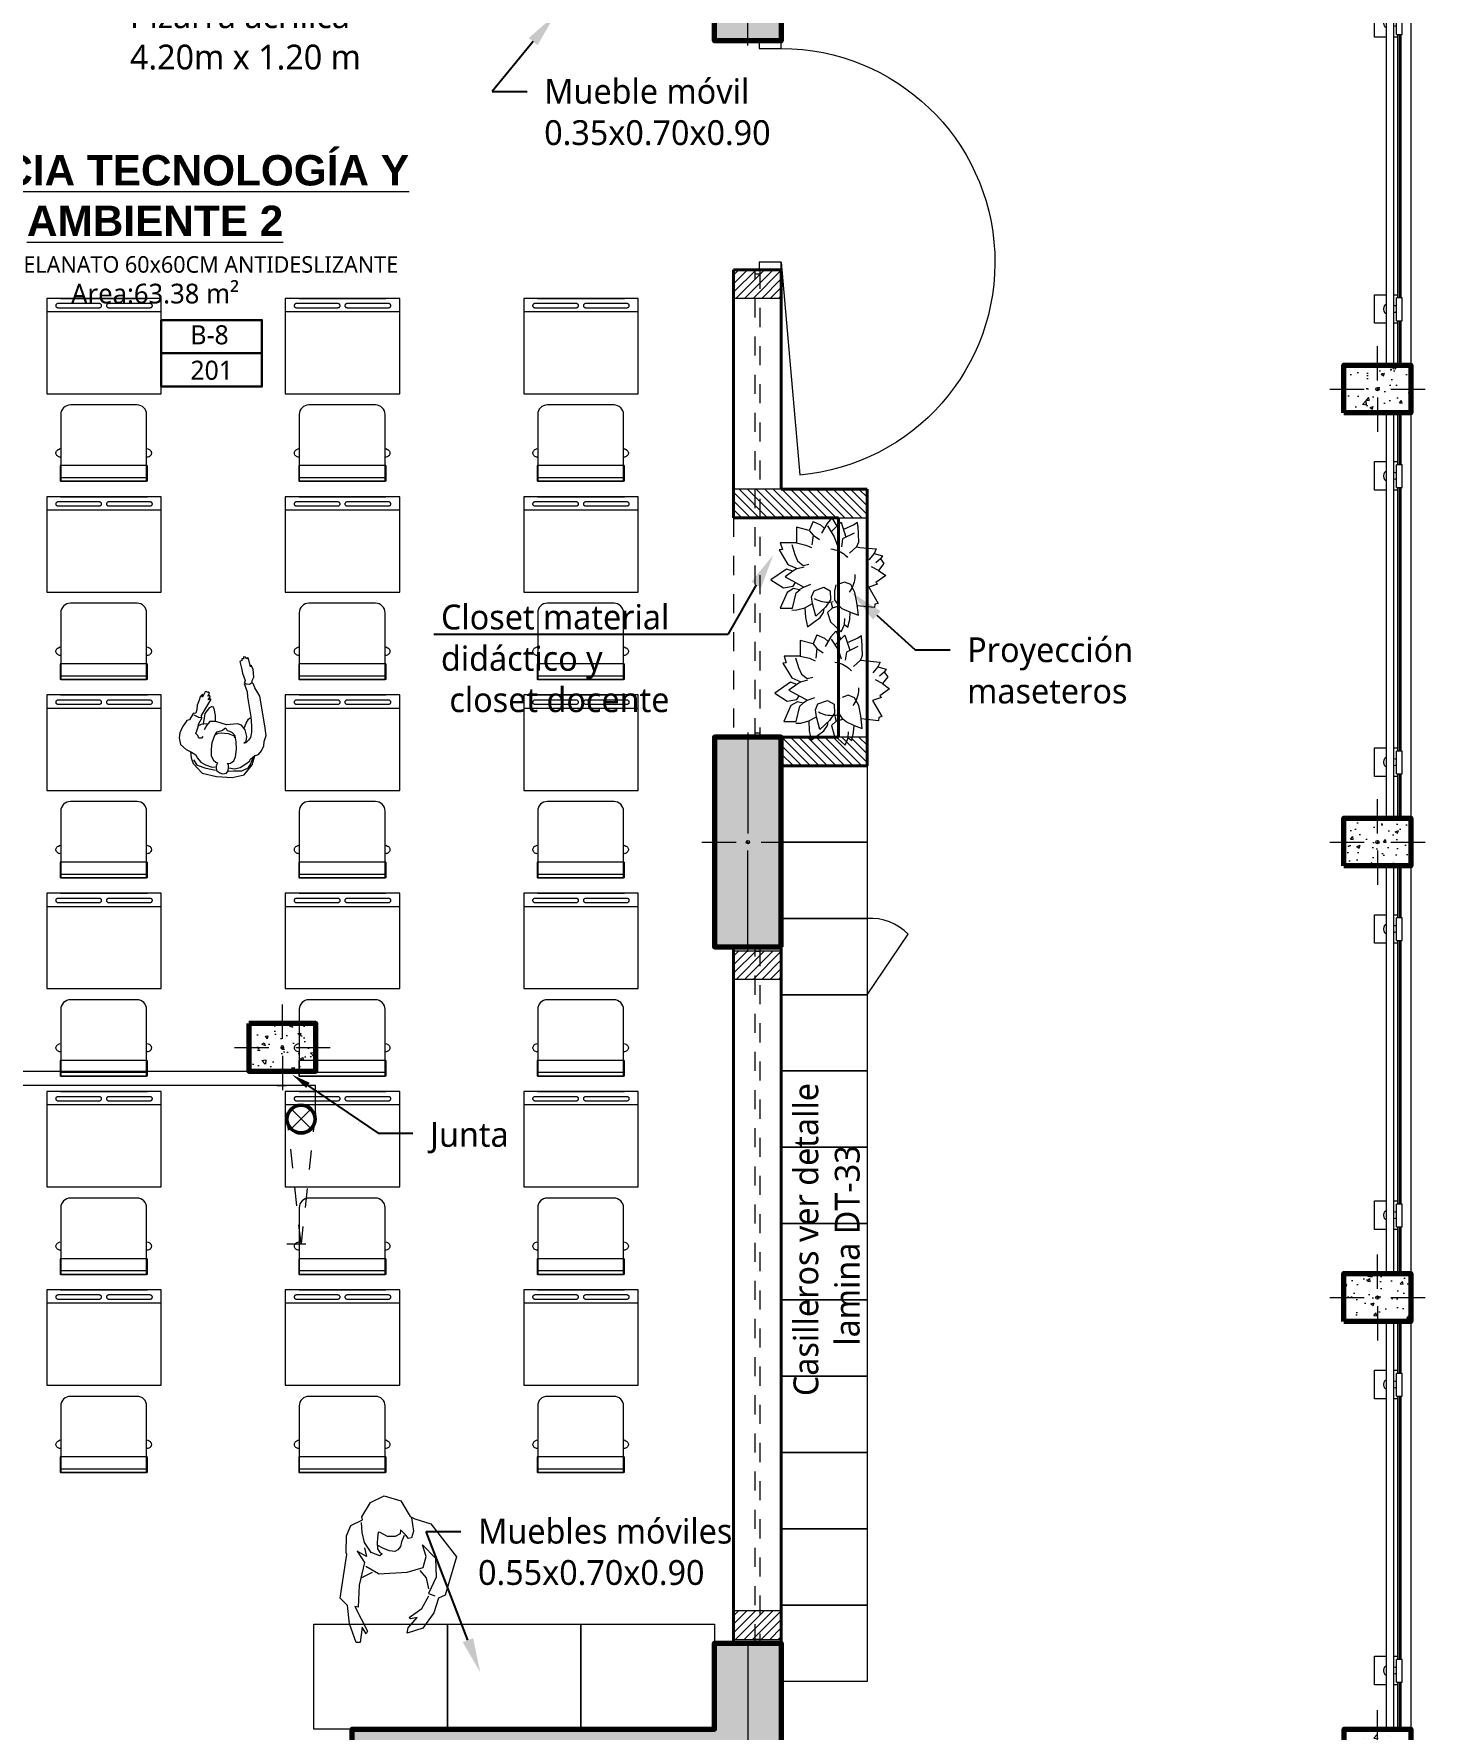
# Model space of a CAD drawing. Header units: millimetres. Extents: x 1 to 121, y 0 to 90.
# Drawn here: x 21.51 to 28.8, y 42.4 to 51.29 of the extents above; entities that cross this region are included whole.
import ezdxf
from ezdxf import colors
from ezdxf.entities.mleader import LeaderData, LeaderLine
from ezdxf.math import Vec2, Vec3

# ---------------------------------------------------------------- set-up
doc = ezdxf.new("R2010")
doc.units = ezdxf.units.MM
doc.linetypes.add('DASHED2', pattern=[0.375, 0.25, -0.125])
doc.linetypes.add('Rayas', pattern=[282.222223, 141.111112, -141.111112])
for name, color, linetype, lineweight in [('A-FLOR-HRAL', 11, 'Continuous', 9), ('A_MUROS-02', 2, 'Continuous', 15), ('barandas tipo 1', 200, 'Continuous', 20), ('COLUMNAS 50', 32, 'Continuous', 70), ('COLUMNETASSS', 211, 'Continuous', 20), ('Cotas varias El', 253, 'Continuous', 13), ('Equipamiento SR', 23, 'Continuous', 0), ('Estructura – Carga_Pluma_Nº__20', 1, 'Continuous', 0), ('GRAFO 0 BLANCO', 7, 'Continuous', 0), ('GRAFO01', 7, 'Continuous', 0), ('letras sr', 7, 'Continuous', 5), ('muro bajo', 191, 'Continuous', 40), ('PERSONAS', 8, 'Continuous', 0), ('Proyeccciones', 1, 'DASHED2', 18), ('Puertas El', 21, 'Continuous', 15), ('Structural - Bearing_Pen_No__20', 1, 'Continuous', 0), ('Vanos', 140, 'Continuous', 5)]:
    doc.layers.add(name, color=color, linetype=linetype, lineweight=lineweight)
doc.layers.add('Mobiliario', color=7, linetype='Continuous', lineweight=0, true_color=0x7f7f7f)
doc.styles.add('Generales', font='trebuc.ttf', dxfattribs={"height": 0.1})
doc.styles.add('Santa Rosa 1 50', font='trebuc.ttf')
pattern_1 = [(45, (169.41186, -39.74002), (-0.0224506403, 0.0224506403), [])]

# ---------------------------------------------------------------- blocks, each defined once
blk = doc.blocks.new('columna pasillos')
at = {"layer": 'GRAFO 0 BLANCO'}
h = blk.add_hatch(dxfattribs=at)
h.set_pattern_fill('AR-CONC', color=256, scale=0.024, angle=-90)
h.set_pattern_definition([(320, (0, 0), (-0.015060515, -0.17214244), [0.018, -0.198]), (265, (0, 0), (0.18052611, 0.03330032), [0.0144, -0.1584]), (10.45144, (-0.00126, -0.01435), (0.1654656, -0.13884213), [0.01529765, -0.16827411]), (316.1842, (0.048, -7e-10), (-0.03972463, -0.25613792), [0.027, -0.297]), (6.63563, (0.0447, -0.02134), (0.23378846, -0.22431887), [0.02294648, -0.2524113]), (261.18416, (0.048, -7e-10), (0.23378846, -0.22431887), [0.0216, -0.2376]), (291, (0.036, -0.024), (-0.096628536, -0.14325769), [0.018, -0.198]), (236, (0.036, -0.024), (0.17403601, -0.05839568), [0.0144, -0.1584]), (341.45144, (0.02795, -0.03594), (0.07740747, -0.20165337), [0.01529765, -0.16827411]), (307.5, (0, 0), (0.079894525, -0.002918366), [0, -0.15648, 0, -0.1608, 0, -0.159]), (277.5, (0, 0), (0.09465881, -0.06313669), [0, -0.09168, 0, -0.15288, 0, -0.0606]), (237.5, (7e-10, 0.05352), (-0.005413171, -0.128117385), [0, -0.06, 0, -0.1872, 0, -0.2484]), (227.5, (1e-09, 0.07752), (0.024025194, -0.13996468), [0, -0.078, 0, -0.12432, 0, -0.1764])])
h.paths.add_polyline_path([(-235.5347, 35.024), (-235.7847, 35.024), (-235.7847, 34.674), (-235.5347, 34.674)])
h.paths.add_polyline_path([(-235.651, 34.849, -1), (-235.6684, 34.849, -1)], flags=16)
at = {"layer": 'COLUMNAS 50', "color": 1, "linetype": 'Continuous', "lineweight": 9}
for p, q in [((-235.6597, 35.099), (-235.6597, 34.919)), ((-235.7047, 34.849), (-235.8847, 34.849)), ((-235.6147, 34.849), (-235.4347, 34.849)), ((-235.6597, 34.779), (-235.6597, 34.599))]:
    blk.add_line(p, q, dxfattribs=at)
at = {"layer": 'COLUMNAS 50', "linetype": 'Continuous'}
blk.add_lwpolyline([(-235.7847, 35.024), (-235.5347, 35.024), (-235.5347, 34.674), (-235.7847, 34.674)], close=True, dxfattribs=at)
at = {"layer": 'COLUMNAS 50', "color": 1, "linetype": 'Continuous', "lineweight": 9}
blk.add_circle((-235.6597, 34.849), 0.00871, dxfattribs=at)
blk.add_point((-235.6597, 34.849), dxfattribs=at)
blk = doc.blocks.new('A$C5A0F33B4')
at = {"layer": 'Puertas El', "linetype": 'Continuous'}
blk.add_line((1.12, 1.16), (1.2176, 2.2757), dxfattribs=at)
at = {"layer": 'Puertas El', "linetype": 'ByBlock'}
for p, q in [((1.005, 1.16), (1.005, 1.2)), ((1.005, 1.2), (1.12, 1.2)), ((1.12, 1.2), (1.005, 1.2)), ((1.12, 1.16), (1.005, 1.16)), ((1.12, 1.2), (1.12, 1.16)), ((1.005, 0), (1.005, 0.04)), ((1.005, 0.04), (1.12, 0.04)), ((1.12, 0), (1.005, 0)), ((1.12, 0), (1.005, 0)), ((1.12, 0), (1.005, 0)), ((1.12, 0.04), (1.12, 0))]:
    blk.add_line(p, q, dxfattribs=at)
blk.add_arc((1.12, 1.16), 1.12, 270, 85, dxfattribs=at)
blk = doc.blocks.new('Columna 1.10 x0.30')
at = {"true_color": 0xc7c8ca}
h = blk.add_hatch(color=9, dxfattribs=at)
h.dxf.hatch_style = 1
h.paths.add_polyline_path([(-234.8493, 113.8066), (-235.9493, 113.8066), (-235.9493, 113.4566), (-234.8493, 113.4566)])
h.paths.add_polyline_path([(-235.3906, 113.6316, -1), (-235.408, 113.6316, -1)], flags=16)
at = {"layer": 'COLUMNAS 50', "color": 1, "linetype": 'Continuous', "lineweight": 5}
for p, q in [((-235.3993, 113.8732), (-235.3993, 113.6932)), ((-235.9743, 113.6316), (-235.4443, 113.6316)), ((-234.8243, 113.6316), (-235.3543, 113.6316)), ((-235.3993, 113.5616), (-235.3993, 113.3816))]:
    blk.add_line(p, q, dxfattribs=at)
at = {"layer": 'COLUMNAS 50', "linetype": 'Continuous'}
blk.add_lwpolyline([(-235.9493, 113.4566), (-234.8493, 113.4566), (-234.8493, 113.8066), (-235.9493, 113.8066)], close=True, dxfattribs=at)
at = {"layer": 'COLUMNAS 50', "color": 1, "linetype": 'Continuous', "lineweight": 5}
blk.add_circle((-235.3993, 113.6316), 0.00871, dxfattribs=at)
blk.add_point((-235.3993, 113.6316), dxfattribs=at)
blk = doc.blocks.new('School Desk 2')
at = {"layer": 'Equipamiento SR', "linetype": 'Continuous'}
for p, q in [((0.1995, 0.3017), (0.6995, 0.3017)), ((0.1995, -0.2983), (0.1995, 0.3017)), ((0.629, 0.3017), (0.629, -0.2983)), ((0.6995, 0.3017), (0.6995, -0.2983)), ((-0.241, 0.228), (-0.2591, 0.228)), ((-0.2591, 0.228), (-0.2591, -0.228)), ((-0.1767, 0.228), (-0.241, 0.228)), ((-0.241, 0.228), (-0.241, -0.228)), ((-0.1767, 0.228), (-0.1767, -0.228)), ((-0.1322, 0.2314), (-0.1327, 0.228)), ((-0.1309, 0.2356), (-0.1322, 0.2314)), ((-0.129, 0.2394), (-0.1309, 0.2356)), ((-0.1265, 0.2428), (-0.129, 0.2394)), ((-0.1236, 0.2457), (-0.1265, 0.2428)), ((-0.1203, 0.2479), (-0.1236, 0.2457)), ((-0.1168, 0.2494), (-0.1203, 0.2479)), ((-0.113, 0.2502), (-0.1168, 0.2494)), ((-0.1092, 0.2502), (-0.113, 0.2502)), ((-0.1055, 0.2494), (-0.1092, 0.2502)), ((-0.1019, 0.2479), (-0.1055, 0.2494)), ((-0.0987, 0.2457), (-0.1019, 0.2479)), ((-0.0957, 0.2428), (-0.0987, 0.2457)), ((-0.0933, 0.2394), (-0.0957, 0.2428)), ((-0.0924, 0.2375), (-0.0933, 0.2394)), ((-0.0876, 0.228), (-0.0924, 0.2375)), ((0.6507, 0.2435), (0.651, 0.2457)), ((0.6507, 0.2424), (0.6507, 0.2435)), ((0.6507, 0.027), (0.6507, 0.2424)), ((0.651, 0.2457), (0.6517, 0.2477)), ((0.6517, 0.2477), (0.6526, 0.2497)), ((0.6526, 0.2497), (0.6539, 0.2514)), ((0.6539, 0.2514), (0.6553, 0.2528)), ((0.6553, 0.2528), (0.657, 0.2539)), ((0.657, 0.2539), (0.6587, 0.2546)), ((0.6587, 0.2546), (0.6606, 0.255)), ((0.6606, 0.255), (0.6625, 0.255)), ((0.6625, 0.255), (0.6644, 0.2546)), ((0.6644, 0.2546), (0.6662, 0.2539)), ((0.6662, 0.2539), (0.6678, 0.2528)), ((0.6678, 0.2528), (0.6693, 0.2514)), ((0.6693, 0.2514), (0.6705, 0.2497)), ((0.6705, 0.2497), (0.6714, 0.2477)), ((0.6714, 0.2477), (0.6721, 0.2457)), ((0.6721, 0.2457), (0.6724, 0.2435)), ((0.6724, 0.2435), (0.6724, 0.2424)), ((0.6724, 0.2424), (0.6724, 0.027)), ((0.6995, -0.2263), (0.6995, 0.2297)), ((0.6507, 0.0259), (0.6507, 0.027)), ((0.651, 0.0238), (0.6507, 0.0259)), ((0.6517, 0.0217), (0.651, 0.0238)), ((0.6526, 0.0198), (0.6517, 0.0217)), ((0.6539, 0.0181), (0.6526, 0.0198)), ((0.6553, 0.0166), (0.6539, 0.0181)), ((0.657, 0.0155), (0.6553, 0.0166)), ((0.6587, 0.0148), (0.657, 0.0155)), ((0.6606, 0.0144), (0.6587, 0.0148)), ((0.6625, 0.0144), (0.6606, 0.0144)), ((0.6644, 0.0148), (0.6625, 0.0144)), ((0.6662, 0.0155), (0.6644, 0.0148)), ((0.6678, 0.0166), (0.6662, 0.0155)), ((0.6693, 0.0181), (0.6678, 0.0166)), ((0.6705, 0.0198), (0.6693, 0.0181)), ((0.6714, 0.0217), (0.6705, 0.0198)), ((0.6721, 0.0238), (0.6714, 0.0217)), ((0.6724, 0.0259), (0.6721, 0.0238)), ((0.6724, 0.027), (0.6724, 0.0259)), ((0.6507, -0.0225), (0.651, -0.0203)), ((0.6507, -0.0236), (0.6507, -0.0225)), ((0.6507, -0.2389), (0.6507, -0.0236)), ((0.651, -0.0203), (0.6517, -0.0182)), ((0.6517, -0.0182), (0.6526, -0.0163)), ((0.6526, -0.0163), (0.6539, -0.0146)), ((0.6539, -0.0146), (0.6553, -0.0132)), ((0.6553, -0.0132), (0.657, -0.0121)), ((0.657, -0.0121), (0.6587, -0.0113)), ((0.6587, -0.0113), (0.6606, -0.0109)), ((0.6606, -0.0109), (0.6625, -0.0109)), ((0.6625, -0.0109), (0.6644, -0.0113)), ((0.6644, -0.0113), (0.6662, -0.0121)), ((0.6662, -0.0121), (0.6678, -0.0132)), ((0.6678, -0.0132), (0.6693, -0.0146)), ((0.6693, -0.0146), (0.6705, -0.0163)), ((0.6705, -0.0163), (0.6714, -0.0182)), ((0.6714, -0.0182), (0.6721, -0.0203)), ((0.6721, -0.0203), (0.6724, -0.0225)), ((0.6724, -0.0225), (0.6724, -0.0236)), ((0.6724, -0.0236), (0.6724, -0.2389)), ((-0.241, -0.228), (-0.2591, -0.228)), ((-0.1767, -0.228), (-0.241, -0.228)), ((-0.1327, -0.228), (-0.1322, -0.2314)), ((-0.1322, -0.2314), (-0.1309, -0.2356)), ((-0.1309, -0.2356), (-0.129, -0.2394)), ((-0.129, -0.2394), (-0.1265, -0.2428)), ((-0.1265, -0.2428), (-0.1236, -0.2457)), ((-0.1236, -0.2457), (-0.1203, -0.2479)), ((-0.1203, -0.2479), (-0.1168, -0.2494)), ((-0.1168, -0.2494), (-0.113, -0.2502)), ((-0.113, -0.2502), (-0.1092, -0.2502)), ((-0.1092, -0.2502), (-0.1055, -0.2494)), ((-0.1055, -0.2494), (-0.1019, -0.2479)), ((-0.1019, -0.2479), (-0.0987, -0.2457)), ((-0.0987, -0.2457), (-0.0957, -0.2428)), ((-0.0957, -0.2428), (-0.0933, -0.2394)), ((-0.0933, -0.2394), (-0.0924, -0.2375)), ((-0.0924, -0.2375), (-0.0876, -0.228)), ((0.6507, -0.24), (0.6507, -0.2389)), ((0.651, -0.2422), (0.6507, -0.24)), ((0.6517, -0.2443), (0.651, -0.2422)), ((0.6526, -0.2462), (0.6517, -0.2443)), ((0.6539, -0.2479), (0.6526, -0.2462)), ((0.6553, -0.2493), (0.6539, -0.2479)), ((0.657, -0.2505), (0.6553, -0.2493)), ((0.6587, -0.2512), (0.657, -0.2505)), ((0.6606, -0.2516), (0.6587, -0.2512)), ((0.6625, -0.2516), (0.6606, -0.2516)), ((0.6644, -0.2512), (0.6625, -0.2516)), ((0.6662, -0.2505), (0.6644, -0.2512)), ((0.6678, -0.2493), (0.6662, -0.2505)), ((0.6693, -0.2479), (0.6678, -0.2493)), ((0.6705, -0.2462), (0.6693, -0.2479)), ((0.6714, -0.2443), (0.6705, -0.2462)), ((0.6721, -0.2422), (0.6714, -0.2443)), ((0.6724, -0.24), (0.6721, -0.2422)), ((0.6724, -0.2389), (0.6724, -0.24)), ((0.6995, -0.2983), (0.1995, -0.2983)), ((0.629, -0.2833), (0.6295, -0.2833))]:
    blk.add_line(p, q, dxfattribs=at)
blk.add_lwpolyline([(-0.2591, 0.225), (0.0909, 0.225, -0.414214), (0.1409, 0.175), (0.1409, -0.175, -0.414214), (0.0909, -0.225), (-0.2591, -0.225), (-0.2591, 0.225)], format="xyb", dxfattribs=at)
blk = doc.blocks.new('A$C4CA21B86')
at = {"layer": 'GRAFO01', "color": 251, "linetype": 'DASHED2', "lineweight": 9, "ltscale": 0.1}
for p, q in [((0.1342, 0.5496), (0.1337, 0.467)), ((0.2008, 0.5316), (0.1342, 0.5496)), ((0.2206, 0.5784), (0.2008, 0.5316)), ((0.2206, 0.5784), (0.2601, 0.5614)), ((0.2601, 0.5614), (0.2795, 0.5434)), ((0.2943, 0.5682), (0.2645, 0.5182)), ((0.3198, 0.5977), (0.2943, 0.5682)), ((0.2967, 0.5564), (0.3321, 0.4995)), ((0.3679, 0.5763), (0.3168, 0.5265)), ((0.3198, 0.5977), (0.3462, 0.5551)), ((0.3679, 0.5763), (0.3932, 0.4975)), ((0.435, 0.5618), (0.3805, 0.5371)), ((0.4544, 0.573), (0.435, 0.5618)), ((0.4553, 0.5552), (0.4544, 0.573)), ((0.4553, 0.5552), (0.4585, 0.4705)), ((0.1337, 0.467), (0.0492, 0.4669)), ((0.0492, 0.4669), (0.0608, 0.4322)), ((0.1092, 0.4579), (0.1248, 0.4067)), ((0.1335, 0.467), (0.183, 0.4555)), ((0.183, 0.4555), (0.2123, 0.4422)), ((0.2008, 0.5316), (0.2212, 0.507)), ((0.2212, 0.507), (0.2147, 0.4566)), ((0.2212, 0.507), (0.2545, 0.4841)), ((0.3321, 0.4995), (0.3483, 0.4523)), ((0.3759, 0.4874), (0.3701, 0.4463)), ((0.4355, 0.518), (0.3759, 0.4874)), ((0.4492, 0.4466), (0.4123, 0.4126)), ((0.4585, 0.4705), (0.4492, 0.4466)), ((0.4492, 0.4466), (0.4664, 0.4434)), ((0.0608, 0.4322), (0.0433, 0.4303)), ((0.0433, 0.4303), (0.0891, 0.3537)), ((0.1248, 0.4067), (0.1399, 0.3728)), ((0.1399, 0.3728), (0.1693, 0.349)), ((0.1693, 0.349), (0.1991, 0.3561)), ((0.4664, 0.4434), (0.5525, 0.4351)), ((0.5404, 0.4114), (0.5135, 0.3788)), ((0.5525, 0.4351), (0.5404, 0.4114)), ((0.5404, 0.4114), (0.5842, 0.3988)), ((0.5743, 0.3826), (0.55, 0.362)), ((0.5923, 0.3592), (0.5646, 0.3229)), ((0.5842, 0.3988), (0.5743, 0.3826)), ((0.5743, 0.3826), (0.5923, 0.3592)), ((0.0824, 0.3301), (0, 0.2732)), ((0, 0.2732), (0.0656, 0.2316)), ((0.1151, 0.3189), (0.0744, 0.289)), ((0.0744, 0.289), (0.128, 0.2591)), ((0.1151, 0.3189), (0.0824, 0.3301)), ((0.0891, 0.3537), (0.1375, 0.3327)), ((0.1375, 0.3327), (0.1151, 0.3189)), ((0.1375, 0.3327), (0.1736, 0.342)), ((0.5646, 0.3229), (0.5275, 0.3423)), ((0.6024, 0.2956), (0.5502, 0.2595)), ((0.5646, 0.3229), (0.6024, 0.2956)), ((0.0852, 0.2075), (0.0486, 0.1244)), ((0.0656, 0.2316), (0.1157, 0.2393)), ((0.1187, 0.2282), (0.0852, 0.2075)), ((0.1124, 0.1241), (0.1317, 0.2048)), ((0.1157, 0.2393), (0.128, 0.2591)), ((0.1484, 0.2207), (0.1187, 0.2282)), ((0.128, 0.2591), (0.1725, 0.2355)), ((0.1317, 0.2048), (0.1524, 0.2232)), ((0.1725, 0.2355), (0.1484, 0.2207)), ((0.1725, 0.2355), (0.2098, 0.2504)), ((0.213, 0.1848), (0.2263, 0.2162)), ((0.2184, 0.1494), (0.213, 0.1848)), ((0.2263, 0.2162), (0.2768, 0.2352)), ((0.2768, 0.2352), (0.3111, 0.215)), ((0.3111, 0.215), (0.3129, 0.168)), ((0.3344, 0.2132), (0.3421, 0.2475)), ((0.3356, 0.1692), (0.3344, 0.2132)), ((0.3855, 0.2619), (0.3535, 0.2504)), ((0.4181, 0.2487), (0.3855, 0.2619)), ((0.4402, 0.2075), (0.4181, 0.2487)), ((0.4511, 0.1546), (0.4402, 0.2075)), ((0.5593, 0.2504), (0.5134, 0.2343)), ((0.5134, 0.2343), (0.5617, 0.1499)), ((0.5502, 0.2595), (0.5593, 0.2504)), ((0.0486, 0.1244), (0.1124, 0.1241)), ((0.1104, 0.1147), (0.1365, 0.1159)), ((0.1365, 0.1159), (0.1781, 0.1274)), ((0.1781, 0.1274), (0.2184, 0.1494)), ((0.1781, 0.1274), (0.1811, 0.0755)), ((0.2356, 0.0825), (0.2184, 0.1494)), ((0.2864, 0.1294), (0.2356, 0.0825)), ((0.2574, 0.0758), (0.2763, 0.1025)), ((0.2763, 0.1025), (0.2798, 0.1229)), ((0.3129, 0.168), (0.2864, 0.1294)), ((0.3228, 0.1259), (0.2968, 0.1027)), ((0.2968, 0.1027), (0.3122, 0.0528)), ((0.3149, 0.1524), (0.3228, 0.1259)), ((0.3228, 0.1259), (0.3578, 0.1363)), ((0.3578, 0.1363), (0.3356, 0.1692)), ((0.3737, 0.122), (0.3578, 0.1363)), ((0.4182, 0.1021), (0.3737, 0.122)), ((0.4134, 0.0661), (0.4158, 0.1031)), ((0.4158, 0.1031), (0.4582, 0.088)), ((0.4582, 0.088), (0.4511, 0.1546)), ((0.5435, 0.1276), (0.4529, 0.1378)), ((0.5449, 0.145), (0.5435, 0.1276)), ((0.5617, 0.1499), (0.5449, 0.145)), ((0.1811, 0.0755), (0.1912, 0.0267)), ((0.1912, 0.0267), (0.2574, 0.0758)), ((0.3122, 0.0528), (0.3685, 0)), ((0.3685, 0), (0.3851, 0.0386)), ((0.3851, 0.0386), (0.3871, 0.0702)), ((0.3851, 0.0386), (0.404, 0.0255)), ((0.404, 0.0255), (0.4134, 0.0661))]:
    blk.add_line(p, q, dxfattribs=at)
at = {"layer": 'GRAFO01', "color": 251, "linetype": 'DASHED2', "lineweight": 9, "ltscale": 0.1, "extrusion": (0, 0, -1)}
blk.add_ellipse((0.2992, 0.2952), major_axis=(0.0994, 0.0994), ratio=1, start_param=-0.678369, end_param=2.877304, dxfattribs=at)
blk = doc.blocks.new('A$C0C99268F')
at = {"color": 0, "linetype": 'ByBlock'}
for points in [[(0.2019, 0.3292), (0.1927, 0.3357), (0.1914, 0.3487), (0.2045, 0.3565), (0.2149, 0.3669), (0.2344, 0.3617), (0.2513, 0.3591), (0.2644, 0.3578), (0.2982, 0.3435), (0.3113, 0.3474), (0.3516, 0.3279), (0.3972, 0.3058), (0.4037, 0.3071), (0.3972, 0.3188), (0.4128, 0.311), (0.4193, 0.3136), (0.4154, 0.3227), (0.4324, 0.3162), (0.4363, 0.3227), (0.4337, 0.3292), (0.4389, 0.3305), (0.4376, 0.3396), (0.4076, 0.3513), (0.4219, 0.35), (0.418, 0.3565), (0.4089, 0.363), (0.3907, 0.3669), (0.3633, 0.3747), (0.3399, 0.3747), (0.3217, 0.3773), (0.3178, 0.3917), (0.2839, 0.4073), (0.2787, 0.4203), (0.2435, 0.4398), (0.2097, 0.4515), (0.1836, 0.4528), (0.1498, 0.4424), (0.1263, 0.4099), (0.1146, 0.38), (0.1042, 0.3578), (0.0886, 0.3487), (0.0677, 0.3266), (0.056, 0.3019), (0.0469, 0.2654), (0.0508, 0.2498)], [(0.1185, 0.3865), (0.086, 0.38), (0.0573, 0.3669), (0.0117, 0.3149), (0, 0.2381), (0.0026, 0.1561), (0.0234, 0.095), (0.0794, 0.0573), (0.1328, 0.0468)], [(0.0313, 0.2472), (0.0365, 0.2967), (0.0482, 0.3422), (0.0768, 0.3643)], [(0.2709, 0.3149), (0.2644, 0.3448), (0.2553, 0.3578)], [(0.2995, 0.3474), (0.2995, 0.3604), (0.3047, 0.3747), (0.3099, 0.3852)], [(0.0521, 0.1783), (0.0495, 0.1483), (0.0586, 0.1197), (0.0807, 0.0924), (0.0964, 0.0742), (0.1081, 0.0703), (0.1276, 0.0507), (0.1367, 0.0299), (0.1563, 0.0156), (0.1836, 0.0065), (0.2071, 0.0078), (0.2396, 0), (0.2891, 0.0117), (0.4415, 0.052), (0.4819, 0.082), (0.5001, 0.0911), (0.5066, 0.0989), (0.5196, 0.1002), (0.5366, 0.0924), (0.5769, 0.1002), (0.5978, 0.1119), (0.5899, 0.1145), (0.6329, 0.1301), (0.6342, 0.1353), (0.629, 0.1379), (0.6381, 0.1457), (0.6381, 0.1561), (0.6277, 0.1561), (0.6277, 0.164), (0.6186, 0.164), (0.6121, 0.1731), (0.5782, 0.1613), (0.5522, 0.1535), (0.5157, 0.1353), (0.5105, 0.1379), (0.5001, 0.1392), (0.4571, 0.1197), (0.4311, 0.1158), (0.3282, 0.0885), (0.2813, 0.0807), (0.25, 0.0768), (0.2214, 0.0794), (0.2058, 0.0898), (0.1914, 0.1015), (0.1875, 0.1119), (0.1993, 0.1002), (0.224, 0.1002), (0.2579, 0.1119), (0.2813, 0.1327), (0.2852, 0.1548), (0.2748, 0.2108), (0.2865, 0.2693), (0.2839, 0.3006), (0.2644, 0.3149), (0.2383, 0.3266)], [(0.2696, 0.3331), (0.323, 0.3279), (0.3568, 0.3071), (0.3659, 0.2941), (0.3542, 0.285), (0.3178, 0.2746), (0.2904, 0.2733)], [(0.1133, 0.0573), (0.0833, 0.0677), (0.0586, 0.0794), (0.0404, 0.1106), (0.0365, 0.1509), (0.0326, 0.1809)], [(0.2201, 0.2641), (0.2279, 0.2485), (0.2318, 0.2316), (0.2305, 0.2173), (0.2305, 0.1991), (0.2266, 0.1835), (0.2214, 0.1666), (0.211, 0.1627)], [(0.2709, 0.1158), (0.293, 0.1106), (0.3152, 0.0989), (0.323, 0.0924)], [(0.5053, 0.1015), (0.4962, 0.1106), (0.4975, 0.1288), (0.5027, 0.1327)]]:
    blk.add_lwpolyline(points, dxfattribs=at)
blk.add_lwpolyline([(0.2579, 0.2147), (0.2513, 0.2212), (0.2435, 0.229), (0.2383, 0.2394), (0.2318, 0.2602), (0.2136, 0.2693), (0.1745, 0.2798), (0.1406, 0.2798), (0.1055, 0.2759), (0.0846, 0.2615), (0.0755, 0.2498), (0.0729, 0.2394), (0.069, 0.242), (0.0534, 0.2459), (0.0417, 0.2446), (0.03, 0.2394), (0.0221, 0.2238), (0.0169, 0.2082), (0.0234, 0.1887), (0.0365, 0.1809), (0.0547, 0.1796), (0.0677, 0.1809), (0.0729, 0.1887), (0.0768, 0.1718), (0.0912, 0.1561), (0.112, 0.1483), (0.1537, 0.147), (0.1914, 0.1535), (0.2227, 0.1613), (0.2357, 0.1757), (0.2422, 0.1913), (0.2435, 0.2043), (0.2513, 0.2082)], close=True, dxfattribs=at)
blk = doc.blocks.new('A$C7148350E')
at = {"rotation": 270}
blk.add_blockref('A$C0C99268F', (0, 0.6381), dxfattribs=at)
blk = doc.blocks.new('P_M2')
for p, q in [((0.137, -0.0847), (0.0991, -0.1627)), ((0.1315, -0.1229), (0.1664, -0.1827))]:
    blk.add_line(p, q)
for points in [[(-0.0096, -0.1772), (0.0401, -0.1623), (0.0126, -0.2186), (0.0758, -0.1716), (0.2096, -0.1941), (0.3379, -0.1897), (0.3353, -0.2093), (0.4741, -0.1263), (0.4901, -0.1331), (0.4528, -0.1589), (0.5428, -0.1647), (0.5442, -0.188), (0.4381, -0.2338), (0.3341, -0.2523), (0.2942, -0.2977), (0.075, -0.2807), (0.0368, -0.2775), (0.0271, -0.2827), (-0.0718, -0.2882), (-0.1323, -0.2662), (-0.1708, -0.2002), (-0.1872, -0.2057), (-0.2752, -0.1617), (-0.3191, -0.0847), (-0.2971, 0.0143), (-0.2092, 0.0748), (-0.1982, 0.1023), (-0.1761, 0.1973), (0.0051, 0.3607), (0.2331, 0.311), (0.2524, 0.2728), (0.3404, 0.2515), (0.4331, 0.1948), (0.469, 0.1059), (0.4387, 0.1097), (0.3742, 0.1573), (0.3839, 0.1189), (0.3766, 0.1107), (0.3201, 0.1801), (0.2427, 0.2166)], [(0.137, -0.0847), (0.115, 0.0803), (0.082, 0.1715), (0.0161, 0.1848), (-0.0498, 0.1573), (0.0216, 0.2398), (0.1315, 0.2508), (0.2304, 0.2123), (0.2414, 0.2508)], [(0.0994, 0.1537), (0.1408, 0.1932), (0.2021, 0.211)], [(-0.2023, 0.0832), (-0.1267, 0.1002), (-0.087, 0.0908), (-0.0813, 0.0737), (-0.1002, 0.0567), (-0.1286, 0.0246), (-0.1059, 0.0246), (-0.087, -0.0038), (-0.0832, -0.0492), (-0.104, -0.0927), (-0.1059, -0.104), (-0.07, -0.1059), (-0.0435, -0.1059), (-0.0076, -0.1021), (0.0113, -0.087), (0.0189, -0.0719), (0.0321, -0.0851), (0.0151, -0.138), (-0.0397, -0.1796), (-0.0964, -0.1967), (-0.1541, -0.2051)], [(-0.0964, 0.0473), (-0.0586, 0.034), (-0.0321, 0.0303), (-0.0113, 0.017), (0, 0), (-0.0019, -0.0303), (-0.0132, -0.0662), (-0.0303, -0.1059)]]:
    blk.add_lwpolyline(points)
blk = doc.blocks.new('A$C7C4655C2')
at = {"true_color": 0x939598}
h = blk.add_hatch(color=252, dxfattribs=at)
h.dxf.hatch_style = 1
h.paths.add_polyline_path([(1.9, 0.45), (1.9, 0.025), (2.25, 0.025), (2.25, 1.125), (1.9, 1.125), (1.9, 0.7), (0, 0.7), (0, 0.45)])
edge = h.paths.add_edge_path(flags=16)
edge.add_arc((2.075, 0.575), 0.00871, 0, 360)
at = {"layer": 'COLUMNAS 50', "linetype": 'Continuous'}
for p, q in [((1.9, 0.7), (1.9, 1.125)), ((1.9, 0.025), (1.9, 0.45))]:
    blk.add_line(p, q, dxfattribs=at)
blk.add_lwpolyline([(0, 0.7), (1.9, 0.7), (1.9, 1.125), (2.25, 1.125), (2.25, 0.025), (1.9, 0.025), (1.9, 0.45), (0, 0.45)], close=True, dxfattribs=at)
at = {"layer": 'Structural - Bearing_Pen_No__20', "linetype": 'Continuous'}
for p, q in [((2.075, 1.15), (2.075, 0.62)), ((1.825, 0.575), (2.005, 0.575)), ((2.145, 0.575), (2.325, 0.575)), ((2.075, 0), (2.075, 0.53))]:
    blk.add_line(p, q, dxfattribs=at)
blk.add_circle((2.075, 0.575), 0.00871, dxfattribs=at)
blk.add_point((2.075, 0.575), dxfattribs=at)
blk = doc.blocks.new('A$C3C3047C9')
at = {"true_color": 0x939598}
h = blk.add_hatch(color=252, dxfattribs=at)
h.dxf.hatch_style = 1
h.paths.add_polyline_path([(1.9, 0), (2.25, 0), (2.25, 0.7), (0, 0.7), (0, 0.45), (1.9, 0.45)])
h.paths.add_polyline_path([(2.0663, 0.575, -1), (2.0837, 0.575, -1)], flags=16)
at = {"layer": 'COLUMNAS 50', "linetype": 'Continuous'}
blk.add_lwpolyline([(2.25, 0.7), (0, 0.7), (0, 0.45), (1.9, 0.45), (1.9, 0), (2.25, 0)], close=True, dxfattribs=at)
at = {"layer": 'Structural - Bearing_Pen_No__20', "linetype": 'Continuous'}
for p, q in [((2.075, 0.62), (2.075, 0.8)), ((2.005, 0.575), (1.825, 0.575)), ((2.145, 0.575), (2.325, 0.575)), ((2.075, 0), (2.075, 0.53))]:
    blk.add_line(p, q, dxfattribs=at)
blk.add_circle((2.075, 0.575), 0.00871, dxfattribs=at)
blk.add_point((2.075, 0.575), dxfattribs=at)
blk = doc.blocks.new('Barandilla - 50 x 12mm-V13-Nivel 2')
at = {"layer": 'A-FLOR-HRAL'}
for p, q in [((-26.7, 93), (-88, 93)), ((-88, 93), (-88, 18.2)), ((34.1, 93), (13.2, 93)), ((-88, 18.2), (-88, -56.6)), ((24.9, 2.6), (25.1, 33.6)), ((27, 79.4), (57, 79.4)), ((27, 79.4), (27, -39.6)), ((57, 79.4), (57, -39.6)), ((-88, -56.6), (-26.7, -56.6)), ((13.2, -56.6), (34.1, -56.6)), ((57, -39.6), (27, -39.6))]:
    blk.add_line(p, q, dxfattribs=at)
for centre, radius, start, end in [((-0.6, 18.2), 39.4, 144.03454, 215.40425), ((-19.3, -77.8), 119.9, 93.54236, 96.31867), ((-18.3, 114.4), 119.9, 285.37611, 291.1568), ((-19.3, -77.8), 119.9, 68.28199, 74.15247), ((-18.3, 114.4), 119.9, 263.12012, 266.01122)]:
    blk.add_arc(centre, radius, start, end, dxfattribs=at)
blk = doc.blocks.new('Barandilla - 50 x 12mm-V14-Nivel 2')
at = {"layer": 'A-FLOR-HRAL'}
for p, q in [((-26.8, 93), (-88, 93)), ((-88, 93), (-88, 18.2)), ((34.1, 93), (13.1, 93)), ((-88, 18.2), (-88, -56.6)), ((24.9, 2.6), (25.1, 33.6)), ((27, 79.4), (57, 79.4)), ((27, 79.4), (27, -39.6)), ((57, 79.4), (57, -39.6)), ((-88, -56.6), (-26.8, -56.6)), ((13.1, -56.6), (34.1, -56.6)), ((57, -39.6), (27, -39.6))]:
    blk.add_line(p, q, dxfattribs=at)
for centre, radius, start, end in [((-0.6, 18.2), 39.4, 144.03454, 215.40425), ((-19.3, -77.8), 119.9, 93.58403, 96.31867), ((-19.3, -77.8), 119.9, 68.28199, 74.20794), ((-18.3, 114.4), 119.9, 285.32666, 291.1568), ((-18.3, 114.4), 119.9, 263.12012, 265.9625)]:
    blk.add_arc(centre, radius, start, end, dxfattribs=at)
blk = doc.blocks.new('Barandilla - Barandilla-559956-Nivel 2')
at = {"layer": 'A-FLOR-HRAL'}
for p, q in [((44611.7, 69430.8), (44611.7, 67305.8)), ((44651.7, 67305.8), (44651.7, 69430.8)), ((44672.6, 69157.9), (44672.6, 69430.8)), ((44680.5, 69157.9), (44680.5, 69430.8)), ((44682.1, 69157.9), (44682.1, 69430.8)), ((44690.1, 69157.9), (44690.1, 69430.8)), ((44672.6, 67657.9), (44672.6, 69038.9)), ((44680.5, 67657.9), (44680.5, 69038.9)), ((44682.1, 67657.9), (44682.1, 69038.9)), ((44690.1, 67657.9), (44690.1, 69038.9)), ((44672.6, 67305.8), (44672.6, 67538.9)), ((44680.5, 67305.8), (44680.5, 67538.9)), ((44682.1, 67305.8), (44682.1, 67538.9)), ((44690.1, 67305.8), (44690.1, 67538.9))]:
    blk.add_line(p, q, dxfattribs=at)
at = {"extrusion": (0, 0, -1), "zscale": -1, "rotation": 180}
for name, p in [('Barandilla - 50 x 12mm-V14-Nivel 2', (-44638.4, 69118.3)), ('Barandilla - 50 x 12mm-V13-Nivel 2', (-44638.4, 67618.3))]:
    blk.add_blockref(name, p, dxfattribs=at)

msp = doc.modelspace()

# ---------------------------------------------------------------- hatches: boundary and pattern name
at = {"layer": 'GRAFO 0 BLANCO'}
h = msp.add_hatch(dxfattribs=at)
h.set_pattern_fill('ANSI31', color=256, scale=0.01)
h.set_pattern_definition([(45, (169.41186, -36.170055), (-0.0224506403, 0.0224506403), [])])
h.paths.add_polyline_path([(25.174, 50.0535), (25.424, 50.0535), (25.424, 49.9035), (25.174, 49.9035)])
h = msp.add_hatch(dxfattribs=at)
h.set_pattern_fill('ANSI31', color=256, scale=0.01, angle=90)
h.set_pattern_definition([(135, (191.299443, -150.016097), (-0.0224506403, -0.0224506403), [])])
h.paths.add_polyline_path([(25.874, 48.9035), (25.174, 48.9035), (25.174, 48.7535), (25.874, 48.7535)])
h = msp.add_hatch(dxfattribs=at)
h.set_pattern_fill('ANSI31', color=256, scale=0.01, angle=90)
h.set_pattern_definition([(135, (191.299445, -151.316096), (-0.0224506403, -0.0224506403), [])])
h.paths.add_polyline_path([(25.874, 47.6035), (25.424, 47.6035), (25.424, 47.4535), (25.874, 47.4535)])
h = msp.add_hatch(dxfattribs=at)
h.set_pattern_fill('ANSI31', color=256, scale=0.01)
h.set_pattern_definition(pattern_1)
h.paths.add_polyline_path([(25.174, 46.4836), (25.424, 46.4836), (25.424, 46.3336), (25.174, 46.3336)])
h = msp.add_hatch(dxfattribs=at)
h.set_pattern_fill('ANSI31', color=256, scale=0.01)
h.set_pattern_definition(pattern_1)
h.paths.add_polyline_path([(25.174, 42.8735), (25.424, 42.8735), (25.424, 43.0235), (25.174, 43.0235)])

# ---------------------------------------------------------------- linework, layer by layer
at = {"layer": 'A_MUROS-02', "lineweight": 40}
msp.add_circle((22.9067, 45.6013), 0.075, dxfattribs=at)
at = {"layer": 'barandas tipo 1'}
for p, q in [((28.724, 57.4985), (28.724, 38.4545)), ((22.7817, 45.7772), (22.8313, 45.7772))]:
    msp.add_line(p, q, dxfattribs=at)
at = {"layer": 'COLUMNETASSS'}
for points in [[(25.174, 50.0535), (25.424, 50.0535), (25.424, 49.9035), (25.174, 49.9035)], [(25.174, 48.9035), (25.174, 48.7535), (25.874, 48.7535), (25.874, 48.9035)], [(25.424, 47.6035), (25.424, 47.4535), (25.874, 47.4535), (25.874, 47.6035)], [(25.174, 46.4836), (25.424, 46.4836), (25.424, 46.3336), (25.174, 46.3336)], [(25.174, 42.8735), (25.424, 42.8735), (25.424, 43.0235), (25.174, 43.0235)]]:
    msp.add_lwpolyline(points, close=True, dxfattribs=at)
at = {"layer": 'Equipamiento SR'}
for points in [[(25.424, 47.4535), (25.874, 47.4535), (25.874, 47.0535), (25.424, 47.0535)], [(25.424, 47.0535), (25.874, 47.0535), (25.874, 46.6535), (25.424, 46.6535)], [(25.424, 46.6535), (25.874, 46.6535), (25.874, 46.2535), (25.424, 46.2535)], [(25.424, 46.2535), (25.874, 46.2535), (25.874, 45.8535), (25.424, 45.8535)], [(25.424, 45.8535), (25.874, 45.8535), (25.874, 45.4535), (25.424, 45.4535)], [(25.424, 45.4535), (25.874, 45.4535), (25.874, 45.0535), (25.424, 45.0535)], [(25.424, 45.0535), (25.874, 45.0535), (25.874, 44.6535), (25.424, 44.6535)], [(25.424, 44.6535), (25.874, 44.6535), (25.874, 44.2535), (25.424, 44.2535)], [(25.424, 44.2535), (25.874, 44.2535), (25.874, 43.8535), (25.424, 43.8535)], [(25.424, 43.8535), (25.874, 43.8535), (25.874, 43.4535), (25.424, 43.4535)], [(25.424, 43.4535), (25.874, 43.4535), (25.874, 43.0535), (25.424, 43.0535)], [(25.424, 43.0535), (25.874, 43.0535), (25.874, 42.6535), (25.424, 42.6535)], [(22.974, 42.4035), (22.974, 42.9535), (23.674, 42.9535), (23.674, 42.4035), (22.974, 42.4035)], [(23.674, 42.4035), (23.674, 42.9535), (24.374, 42.9535), (24.374, 42.4035), (23.674, 42.4035)], [(24.374, 42.4035), (24.374, 42.9535), (25.074, 42.9535), (25.074, 42.4035), (24.374, 42.4035)]]:
    msp.add_lwpolyline(points, dxfattribs=at)
msp.add_lwpolyline([(25.874, 46.2535), (26.0899, 46.5699, 0.21676), (25.874, 46.6535, 1.172573)], format="xyb", dxfattribs=at)
at = {"layer": 'Estructura – Carga_Pluma_Nº__20', "linetype": 'Continuous'}
msp.add_circle((22.9067, 45.6013), 0.067, dxfattribs=at)
at = {"layer": 'GRAFO 0 BLANCO', "color": 251, "true_color": 0x636466}
msp.add_line((19.6837, 45.8522), (22.6337, 45.8522), dxfattribs=at)
at = {"layer": 'GRAFO 0 BLANCO', "linetype": 'Rayas'}
for p, q in [((22.9541, 45.5549), (22.8594, 45.6497)), ((22.9541, 45.6497), (22.8594, 45.5549))]:
    msp.add_line(p, q, dxfattribs=at)
at = {"layer": 'GRAFO 0 BLANCO', "color": 1, "lineweight": 30}
msp.add_lwpolyline([(22.174, 49.7896), (22.7012, 49.7896), (22.7012, 49.4417), (22.174, 49.4417)], close=True, dxfattribs=at)
msp.add_lwpolyline([(22.7012, 49.6157), (22.174, 49.6157)], dxfattribs=at)
at = {"layer": 'GRAFO 0 BLANCO', "color": 7}
msp.add_lwpolyline([(22.9817, 45.6348), (22.9817, 45.7772), (19.6837, 45.7772)], dxfattribs=at)
at = {"layer": 'Mobiliario', "lineweight": 0}
msp.add_line((25.874, 46.2535), (26.0899, 46.5699), dxfattribs=at)
at = {"layer": 'muro bajo', "linetype": 'Continuous'}
for p, q in [((25.174, 50.0535), (25.174, 48.7535)), ((25.174, 50.0535), (25.424, 50.0535)), ((25.424, 48.9035), (25.424, 50.0535)), ((25.174, 48.7535), (25.724, 48.7535)), ((25.424, 47.6035), (25.724, 47.6035)), ((25.724, 47.6035), (25.424, 47.6035)), ((25.424, 47.4535), (25.874, 47.4535)), ((25.174, 46.5035), (25.174, 42.8535)), ((25.424, 42.8535), (25.424, 46.5035))]:
    msp.add_line(p, q, dxfattribs=at)
for points in [[(25.874, 48.9035), (25.424, 48.9035)], [(25.874, 47.4535), (25.874, 48.9035)], [(25.724, 47.6035), (25.724, 48.7535)]]:
    msp.add_lwpolyline(points, dxfattribs=at)
at = {"layer": 'Proyeccciones', "linetype": 'DASHED2', "lineweight": 9, "ltscale": 0.4}
for p, q in [((22.9067, 44.9472), (22.8317, 45.6348)), ((22.9817, 45.6348), (22.9067, 44.9472)), ((22.8317, 44.9472), (22.9817, 44.9472))]:
    msp.add_line(p, q, dxfattribs=at)
at = {"layer": 'Vanos', "color": 7, "linetype": 'DASHED2', "ltscale": 0.3}
for p, q in [((25.2865, 47.6035), (25.2865, 50.0535)), ((25.3115, 50.0535), (25.3115, 47.6035)), ((25.174, 48.7535), (25.174, 47.6035)), ((25.2865, 42.8535), (25.2865, 46.5035)), ((25.3115, 46.5035), (25.3115, 42.8535))]:
    msp.add_line(p, q, dxfattribs=at)
at = {"layer": 'Vanos', "color": 7, "linetype": 'DASHED2'}
for p, q in [((25.2865, 50.0317), (25.3115, 50.0317)), ((25.2865, 47.6254), (25.3115, 47.6254)), ((25.2865, 46.4817), (25.3115, 46.4817)), ((25.2865, 42.8754), (25.3115, 42.8754))]:
    msp.add_line(p, q, dxfattribs=at)

# ---------------------------------------------------------------- block references
at = {"layer": 'A-FLOR-HRAL', "xscale": 0.001, "yscale": 0.001, "zscale": 0.001}
for p in [(-16.0161, -17.7522), (-16.0161, -20.1272), (-16.016, -22.5022), (-16.016, -24.8897)]:
    msp.add_blockref('Barandilla - Barandilla-559956-Nivel 2', p, dxfattribs=at)
at = {"layer": 'COLUMNAS 50'}
for name, p, rotation in [('columna pasillos', (63.398, 285.0882), 90), ('Columna 1.10 x0.30', (138.8806, 282.4529), 90.000000791757), ('columna pasillos', (63.398, 282.7132), 90), ('columna pasillos', (63.398, 280.3257), 90), ('columna pasillos', (63.3981, 277.9382), 90)]:
    msp.add_blockref(name, p, dxfattribs=dict(at, rotation=rotation))
at = {"layer": 'COLUMNAS 50', "xscale": -1, "rotation": 90}
msp.add_blockref('columna pasillos', (57.6576, -189.6825), dxfattribs=at)
msp.add_blockref('columna pasillos', (57.6576, -189.6825), dxfattribs=at)
at = {"layer": 'Cotas varias El'}
for p in [(25.3699, 48.1549), (25.3898, 47.5613)]:
    msp.add_blockref('A$C4CA21B86', p, dxfattribs=at)
at = {"layer": 'Equipamiento SR', "xscale": -1, "rotation": 180}
msp.add_blockref('A$C5A0F33B4', (24.304, 51.2535), dxfattribs=at)
at = {"layer": 'Equipamiento SR', "linetype": 'Continuous', "xscale": -1, "rotation": 270.0000002109135}
for p in [(21.8723, 49.204), (23.1223, 49.204), (24.3723, 49.204), (21.8723, 48.1646), (23.1223, 48.1646), (24.3723, 48.1646), (21.8723, 47.1252), (23.1223, 47.1252), (24.3723, 47.1252), (21.8723, 46.0858), (23.1223, 46.0858), (24.3723, 46.0858), (21.8723, 45.0463), (23.1223, 45.0463), (24.3723, 45.0463), (21.8723, 44.0069), (23.1223, 44.0069), (24.3723, 44.0069)]:
    msp.add_blockref('School Desk 2', p, dxfattribs=at)
at = {"layer": 'PERSONAS', "rotation": 174.6323124418801}
msp.add_blockref('A$C7148350E', (22.7606, 48.0097), dxfattribs=at)
at = {"layer": 'PERSONAS', "xscale": 0.9000000000000004, "yscale": 0.9000000000000004, "zscale": 0.9000000000000004, "rotation": 265.9371794669525}
msp.add_blockref('P_M2', (23.3983, 43.3345), dxfattribs=at)
at = {"layer": 'Vanos'}
msp.add_blockref('A$C7C4655C2', (23.174, 51.2285), dxfattribs=at)
at = {"layer": 'Vanos', "xscale": -1, "rotation": 180}
msp.add_blockref('A$C3C3047C9', (23.174, 42.8535), dxfattribs=at)

# ---------------------------------------------------------------- texts
at = {"layer": 'letras sr', "attachment_point": 1, "style": 'Santa Rosa 1 50'}
for s, width, heights, insert, char_height in [('\\pxqc;{\\fSwis721 Ex BT|b1|i0|c0|p34;\\LCIENCIA TECNOLOGÍA Y AMBIENTE 2\\P\\fTrebuchet MS|b0|i0|c0|p34;\\H0.54545x;\\lPISO PORCELANATO 60x60CM ANTIDESLIZANTE\\P\\H1.1917x;Area:63.38 m²}', 3.443884, [0], (20.4196, 50.6545), 0.15884), ('B-8', 0.552798, [0.1018], (22.3265, 49.7627), 0.1), ('201', 0.552798, [0], (22.3265, 49.577), 0.1)]:
    msp.add_mtext_dynamic_manual_height_columns(s, width=width, gutter_width=1, heights=heights, dxfattribs=dict(at, insert=insert, char_height=char_height))
at = {"layer": 'letras sr', "insert": (25.488, 44.1492), "char_height": 0.115, "width": 2.168975, "attachment_point": 1, "rotation": 90, "style": 'Generales'}
msp.add_mtext('{\\H1.13043x;Casilleros ver detalle\\P\\pxql;      lamina DT-33} ', dxfattribs=at)

# ---------------------------------------------------------------- leaders
at = {"layer": 'letras sr'}
ml = msp.add_multileader_mtext('Standard', dxfattribs=at)
ml.set_content('Pizarra acrílica\\P4.20m x 1.20 m', color=256, style='Generales')
ml.set_leader_properties()
ml.build(insert=Vec2(0, 0))
ml.multileader.update_dxf_attribs({"text_right_attachment_type": 6, "dogleg_length": 0.36, "arrow_head_size": 0.18})
ctx = ml.context
ctx.base_point, ctx.char_height, ctx.arrow_head_size, ctx.landing_gap_size, ctx.plane_origin = Vec3(21.92, 51.3846), 0.13, 0.18, 0.09, Vec3(20.8242, 52.894)
ctx.right_attachment = 6
notes = []
notes.append((ctx, [(0, (1, 1, 0), (21.7374, 51.3846), (1, 0), 0.1826, [(0, [(21.2966, 51.6485)], 0, [])])]))
ctx.mtext.insert, ctx.mtext.flow_direction = Vec3(22.01, 51.4505), 5
ml = msp.add_multileader_mtext('Standard', dxfattribs=at)
ml.set_content('Mueble móvil\\P0.35x0.70x0.90', color=256, style='Generales')
ml.set_leader_properties()
ml.build(insert=Vec2(0, 0))
ml.multileader.update_dxf_attribs({"text_right_attachment_type": 6, "dogleg_length": 0.36, "arrow_head_size": 0.18})
ctx = ml.context
ctx.base_point, ctx.char_height, ctx.arrow_head_size, ctx.landing_gap_size, ctx.plane_origin = Vec3(24.0913, 50.9883), 0.13, 0.18, 0.09, Vec3(23.7203, 51.4952)
ctx.right_attachment = 6
notes.append((ctx, [(0, (1, 1, 0), (23.9087, 50.9883), (1, 0), 0.1826, [(0, [(24.2377, 51.3889)], 0, [])])]))
ctx.mtext.insert, ctx.mtext.flow_direction = Vec3(24.1813, 51.0544), 5
ml = msp.add_multileader_mtext('Standard', dxfattribs=at)
ml.set_content('Closet material\\Pdidáctico y\\P closet docente', color=256, style='Generales')
ml.set_leader_properties()
ml.build(insert=Vec2(0, 0))
ml.multileader.update_dxf_attribs({"text_right_attachment_type": 6, "dogleg_length": 0.36, "arrow_head_size": 0.18})
ctx = ml.context
ctx.base_point, ctx.char_height, ctx.arrow_head_size, ctx.landing_gap_size, ctx.plane_origin = Vec3(23.5502, 48.2324), 0.13, 0.18, 0.09, Vec3(23.1792, 48.7393)
ctx.right_attachment = 6
notes.append((ctx, [(1, (1, 1, 0), (25.1439, 48.1422), (-1, 0), 0.1826, [(0, [(25.3823, 48.5591)], 0, [])])]))
ctx.mtext.insert, ctx.mtext.flow_direction = Vec3(23.6402, 48.2982), 5
ml = msp.add_multileader_mtext('Standard', dxfattribs=at)
ml.set_content('Proyección\\Pmaseteros', color=256, style='Generales')
ml.set_leader_properties()
ml.build(insert=Vec2(0, 0))
ml.multileader.update_dxf_attribs({"text_right_attachment_type": 6, "dogleg_length": 0.36, "arrow_head_size": 0.18})
ctx = ml.context
ctx.base_point, ctx.char_height, ctx.arrow_head_size, ctx.landing_gap_size, ctx.plane_origin = Vec3(26.3087, 48.0608), 0.13, 0.18, 0.09, Vec3(25.7479, 48.5897)
ctx.right_attachment = 6
notes.append((ctx, [(0, (1, 1, 0), (26.1261, 48.0608), (1, 0), 0.1826, [(0, [(25.791, 48.363)], 0, [])])]))
ctx.mtext.insert, ctx.mtext.width, ctx.mtext.flow_direction = Vec3(26.3987, 48.1267), 1.469178, 5
ml = msp.add_multileader_mtext('Standard', dxfattribs=at)
ml.set_content('{\\H1.13043x;Junta  } ', color=256, style='Generales')
ml.set_leader_properties()
ml.build(insert=Vec2(0, 0))
ml.multileader.update_dxf_attribs({"text_right_attachment_type": 6, "dogleg_length": 0.36, "arrow_head_size": 0.1})
ctx = ml.context
ctx.base_point, ctx.char_height, ctx.arrow_head_size, ctx.landing_gap_size, ctx.plane_origin = Vec3(23.4934, 45.5275), 0.115, 0.1, 0.09, Vec3(22.2673, 44.779)
ctx.right_attachment = 6
notes.append((ctx, [(0, (1, 1, 0), (23.3108, 45.5275), (1, 0), 0.1826, [(0, [(22.8599, 45.8343)], 0, [])])]))
ctx.mtext.insert, ctx.mtext.flow_direction = Vec3(23.5834, 45.5859), 5
ml = msp.add_multileader_mtext('Standard', dxfattribs=at)
ml.set_content('Muebles móviles\\P0.55x0.70x0.90', color=256, style='Generales')
ml.set_leader_properties()
ml.build(insert=Vec2(0, 0))
ml.multileader.update_dxf_attribs({"text_right_attachment_type": 6, "dogleg_length": 0.36, "arrow_head_size": 0.18})
ctx = ml.context
ctx.base_point, ctx.char_height, ctx.arrow_head_size, ctx.landing_gap_size, ctx.plane_origin = Vec3(23.7446, 43.4401), 0.13, 0.18, 0.09, Vec3(23.3736, 43.947)
ctx.right_attachment = 6
notes.append((ctx, [(0, (1, 1, 0), (23.562, 43.4401), (1, 0), 0.1826, [(0, [(23.846, 42.7015)], 0, [])])]))
ctx.mtext.insert, ctx.mtext.flow_direction = Vec3(23.8346, 43.5062), 5
for ctx, leaders in notes:
    for number, flags, end, landing, length, lines in leaders:
        leader = LeaderData()
        leader.index, (leader.has_last_leader_line, leader.has_dogleg_vector, leader.attachment_direction) = number, flags
        leader.last_leader_point, leader.dogleg_vector, leader.dogleg_length = Vec3(end), Vec3(landing), length
        for number, points, colour, breaks in lines:
            line = LeaderLine()
            line.index, line.vertices, line.color, line.breaks = number, Vec3.list(points), colors.encode_raw_color(colour), breaks
            leader.lines.append(line)
        ctx.leaders.append(leader)

doc.saveas('drawing.dxf')
